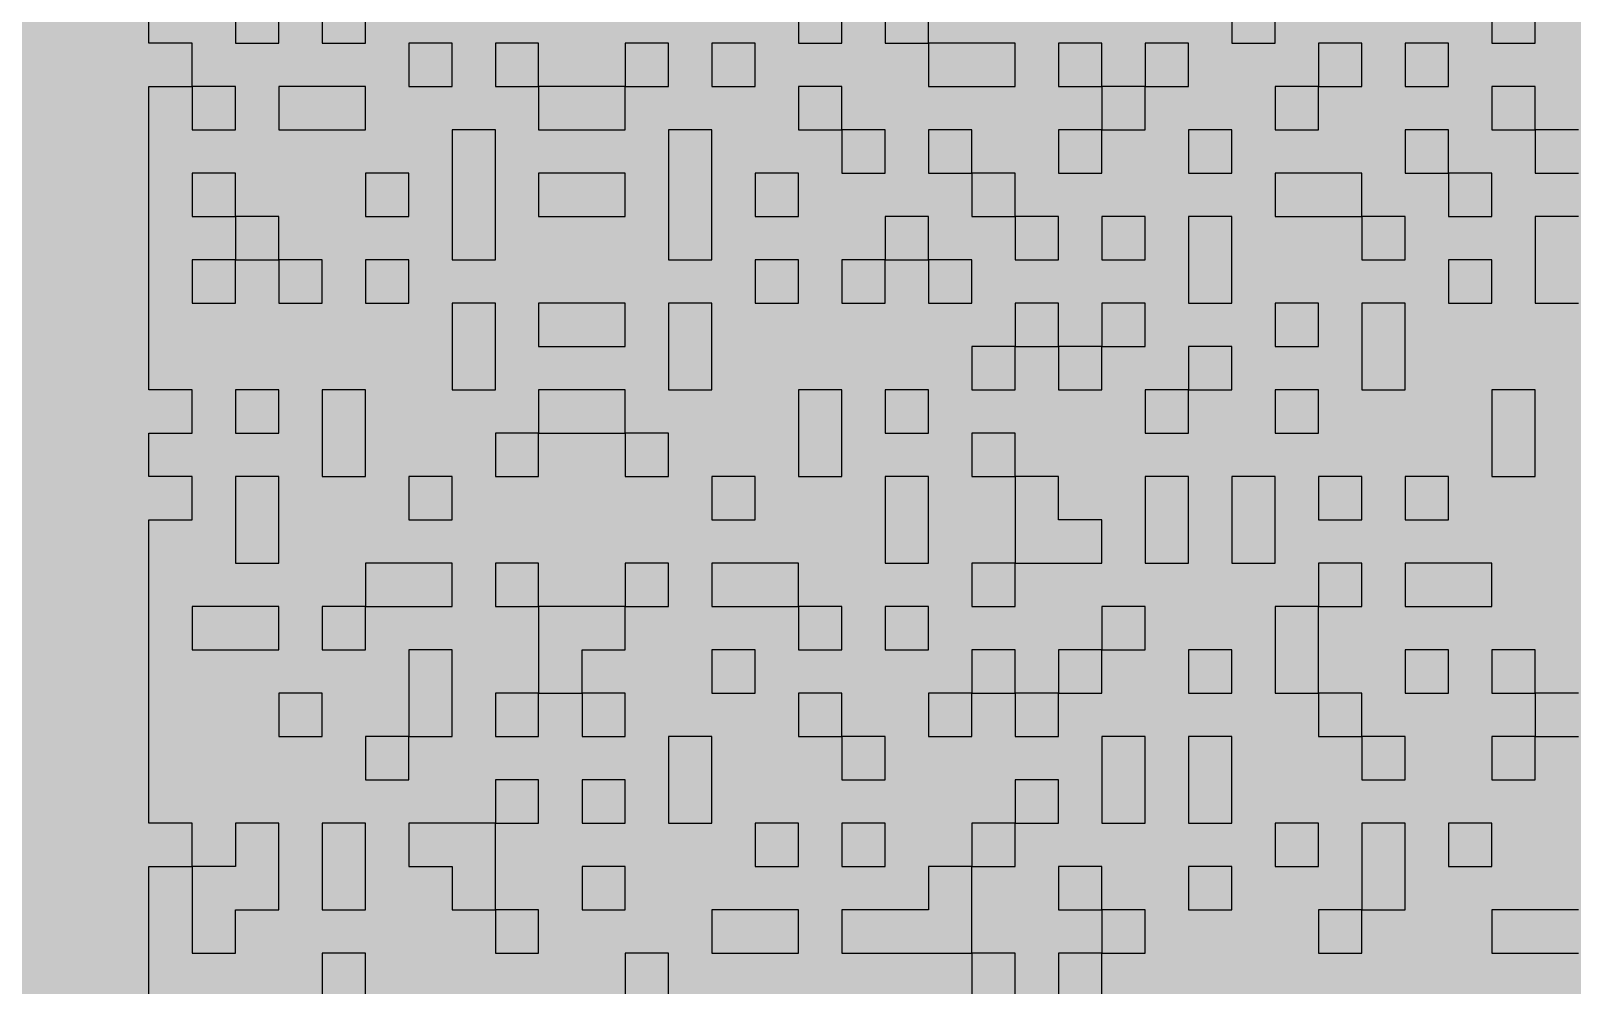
# Model space of a CAD drawing. Header units: millimetres. Extents: x 3.06 to 5.82, y 1.29 to 3.84.
# Drawn here: x 4.56907 to 4.61138, y 2.03646 to 2.06266 of the extents above; entities that cross this region are included whole.
import ezdxf

# ---------------------------------------------------------------- set-up
doc = ezdxf.new("R2010")
doc.units = ezdxf.units.MM
doc.header["$MEASUREMENT"] = 0
for name, color, linetype in [('BottomLayer', 5, 'Continuous'), ('TopLayer', 1, 'Continuous'), ('TopOverlay', 2, 'Continuous'), ('TopSolder', 216, 'Continuous')]:
    doc.layers.add(name, color=color, linetype=linetype)

# ---------------------------------------------------------------- blocks, each defined once
blk = doc.blocks.new('COM_11821_59')
at = {"layer": 'TopSolder'}
blk.add_solid([(0.129984, 0.086677), (0.062929, 0.086677), (0.129984, 0.039307), (0.062929, 0.039307)], dxfattribs=at)

msp = doc.modelspace()

# ---------------------------------------------------------------- linework, layer by layer
at = {"layer": 'BottomLayer', "const_width": 0.04}
msp.add_lwpolyline([(4.272, 2.056), (4.719, 2.056)], dxfattribs=at)
at = {"layer": 'TopLayer'}
for points, const_width in [([(4.547986, 2.030685), (4.957301, 2.44)], 0.008), ([(4.57627, 2.030685), (4.985585, 2.44)], 0.008), ([(4.59587, 2.022), (5.01387, 2.44)], 0.008), ([(4.484859, 2.190231), (4.848, 1.82709)], 0.008), ([(4.485, 2.161806), (4.624806, 2.022)], 0.008), ([(4.485, 2.133522), (4.596522, 2.022)], 0.008), ([(4.537457, 2.062992), (4.671, 2.062992)], 0.04)]:
    msp.add_lwpolyline(points, dxfattribs=dict(at, const_width=const_width))
at = {"layer": 'TopOverlay'}
for p, q in [((4.57231, 2.062317), (4.57231, 2.063507)), ((4.574689, 2.063507), (4.574689, 2.062317)), ((4.575878, 2.062317), (4.575878, 2.063507)), ((4.577067, 2.063507), (4.577067, 2.062317)), ((4.578256, 2.062317), (4.578256, 2.063507)), ((4.590149, 2.063507), (4.590149, 2.062317)), ((4.591338, 2.062317), (4.591338, 2.063507)), ((4.592528, 2.063507), (4.592528, 2.062317)), ((4.593717, 2.062317), (4.593717, 2.063507)), ((4.602042, 2.063507), (4.602042, 2.062317)), ((4.603231, 2.062317), (4.603231, 2.063507)), ((4.609177, 2.063507), (4.609177, 2.062317)), ((4.610366, 2.062317), (4.610366, 2.063507)), ((4.573499, 2.062317), (4.57231, 2.062317)), ((4.573499, 2.061128), (4.573499, 2.062317)), ((4.574689, 2.062317), (4.575878, 2.062317)), ((4.577067, 2.062317), (4.578256, 2.062317)), ((4.580635, 2.062317), (4.579446, 2.062317)), ((4.579446, 2.062317), (4.579446, 2.061128)), ((4.580635, 2.061128), (4.580635, 2.062317)), ((4.583013, 2.062317), (4.581824, 2.062317)), ((4.581824, 2.062317), (4.581824, 2.061128)), ((4.583013, 2.061128), (4.583013, 2.062317)), ((4.586581, 2.062317), (4.585392, 2.062317)), ((4.585392, 2.062317), (4.585392, 2.061128)), ((4.586581, 2.061128), (4.586581, 2.062317)), ((4.58896, 2.062317), (4.587771, 2.062317)), ((4.587771, 2.062317), (4.587771, 2.061128)), ((4.58896, 2.061128), (4.58896, 2.062317)), ((4.590149, 2.062317), (4.591338, 2.062317)), ((4.592528, 2.062317), (4.593717, 2.062317)), ((4.593717, 2.062317), (4.593717, 2.061128)), ((4.596095, 2.062317), (4.593717, 2.062317)), ((4.596095, 2.061128), (4.596095, 2.062317)), ((4.598474, 2.062317), (4.597284, 2.062317)), ((4.597284, 2.062317), (4.597284, 2.061128)), ((4.598474, 2.061128), (4.598474, 2.062317)), ((4.600852, 2.062317), (4.599663, 2.062317)), ((4.599663, 2.062317), (4.599663, 2.061128)), ((4.600852, 2.061128), (4.600852, 2.062317)), ((4.602042, 2.062317), (4.603231, 2.062317)), ((4.605609, 2.062317), (4.60442, 2.062317)), ((4.60442, 2.062317), (4.60442, 2.061128)), ((4.605609, 2.061128), (4.605609, 2.062317)), ((4.607988, 2.062317), (4.606799, 2.062317)), ((4.606799, 2.062317), (4.606799, 2.061128)), ((4.607988, 2.061128), (4.607988, 2.062317)), ((4.609177, 2.062317), (4.610366, 2.062317)), ((4.57231, 2.059939), (4.57231, 2.061128)), ((4.57231, 2.061128), (4.573499, 2.061128)), ((4.573499, 2.061128), (4.573499, 2.059939)), ((4.574689, 2.061128), (4.573499, 2.061128)), ((4.574689, 2.059939), (4.574689, 2.061128)), ((4.578256, 2.061128), (4.575878, 2.061128)), ((4.575878, 2.061128), (4.575878, 2.059939)), ((4.578256, 2.059939), (4.578256, 2.061128)), ((4.579446, 2.061128), (4.580635, 2.061128)), ((4.581824, 2.061128), (4.583013, 2.061128)), ((4.583013, 2.061128), (4.583013, 2.059939)), ((4.585392, 2.061128), (4.583013, 2.061128)), ((4.585392, 2.061128), (4.586581, 2.061128)), ((4.585392, 2.059939), (4.585392, 2.061128)), ((4.587771, 2.061128), (4.58896, 2.061128)), ((4.591338, 2.061128), (4.590149, 2.061128)), ((4.590149, 2.061128), (4.590149, 2.059939)), ((4.591338, 2.059939), (4.591338, 2.061128)), ((4.593717, 2.061128), (4.596095, 2.061128)), ((4.597284, 2.061128), (4.598474, 2.061128)), ((4.598474, 2.061128), (4.598474, 2.059939)), ((4.599663, 2.061128), (4.598474, 2.061128)), ((4.599663, 2.061128), (4.600852, 2.061128)), ((4.599663, 2.059939), (4.599663, 2.061128)), ((4.60442, 2.061128), (4.603231, 2.061128)), ((4.603231, 2.061128), (4.603231, 2.059939)), ((4.60442, 2.061128), (4.605609, 2.061128)), ((4.60442, 2.059939), (4.60442, 2.061128)), ((4.606799, 2.061128), (4.607988, 2.061128)), ((4.610366, 2.061128), (4.609177, 2.061128)), ((4.609177, 2.061128), (4.609177, 2.059939)), ((4.610366, 2.059939), (4.610366, 2.061128)), ((4.57231, 2.05875), (4.57231, 2.059939)), ((4.573499, 2.059939), (4.574689, 2.059939)), ((4.575878, 2.059939), (4.578256, 2.059939)), ((4.581824, 2.059939), (4.580635, 2.059939)), ((4.580635, 2.059939), (4.580635, 2.05875)), ((4.581824, 2.05875), (4.581824, 2.059939)), ((4.583013, 2.059939), (4.585392, 2.059939)), ((4.587771, 2.059939), (4.586581, 2.059939)), ((4.586581, 2.059939), (4.586581, 2.05875)), ((4.587771, 2.05875), (4.587771, 2.059939)), ((4.590149, 2.059939), (4.591338, 2.059939)), ((4.591338, 2.059939), (4.591338, 2.05875)), ((4.592528, 2.059939), (4.591338, 2.059939)), ((4.592528, 2.05875), (4.592528, 2.059939)), ((4.594906, 2.059939), (4.593717, 2.059939)), ((4.593717, 2.059939), (4.593717, 2.05875)), ((4.594906, 2.05875), (4.594906, 2.059939)), ((4.598474, 2.059939), (4.597284, 2.059939)), ((4.597284, 2.059939), (4.597284, 2.05875)), ((4.598474, 2.059939), (4.599663, 2.059939)), ((4.598474, 2.05875), (4.598474, 2.059939)), ((4.602042, 2.059939), (4.600852, 2.059939)), ((4.600852, 2.059939), (4.600852, 2.05875)), ((4.602042, 2.05875), (4.602042, 2.059939)), ((4.603231, 2.059939), (4.60442, 2.059939)), ((4.607988, 2.059939), (4.606799, 2.059939)), ((4.606799, 2.059939), (4.606799, 2.05875)), ((4.607988, 2.05875), (4.607988, 2.059939)), ((4.609177, 2.059939), (4.610366, 2.059939)), ((4.610366, 2.059939), (4.610366, 2.05875)), ((4.611556, 2.059939), (4.610366, 2.059939)), ((4.57231, 2.05756), (4.57231, 2.05875)), ((4.574689, 2.05875), (4.573499, 2.05875)), ((4.573499, 2.05875), (4.573499, 2.05756)), ((4.574689, 2.05756), (4.574689, 2.05875)), ((4.579446, 2.05875), (4.578256, 2.05875)), ((4.578256, 2.05875), (4.578256, 2.05756)), ((4.579446, 2.05756), (4.579446, 2.05875)), ((4.580635, 2.05875), (4.580635, 2.05756)), ((4.581824, 2.05756), (4.581824, 2.05875)), ((4.585392, 2.05875), (4.583013, 2.05875)), ((4.583013, 2.05875), (4.583013, 2.05756)), ((4.585392, 2.05756), (4.585392, 2.05875)), ((4.586581, 2.05875), (4.586581, 2.05756)), ((4.587771, 2.05756), (4.587771, 2.05875)), ((4.590149, 2.05875), (4.58896, 2.05875)), ((4.58896, 2.05875), (4.58896, 2.05756)), ((4.590149, 2.05756), (4.590149, 2.05875)), ((4.591338, 2.05875), (4.592528, 2.05875)), ((4.593717, 2.05875), (4.594906, 2.05875)), ((4.594906, 2.05875), (4.594906, 2.05756)), ((4.596095, 2.05875), (4.594906, 2.05875)), ((4.596095, 2.05756), (4.596095, 2.05875)), ((4.597284, 2.05875), (4.598474, 2.05875)), ((4.600852, 2.05875), (4.602042, 2.05875)), ((4.605609, 2.05875), (4.603231, 2.05875)), ((4.603231, 2.05875), (4.603231, 2.05756)), ((4.605609, 2.05756), (4.605609, 2.05875)), ((4.606799, 2.05875), (4.607988, 2.05875)), ((4.607988, 2.05875), (4.607988, 2.05756)), ((4.609177, 2.05875), (4.607988, 2.05875)), ((4.609177, 2.05756), (4.609177, 2.05875)), ((4.610366, 2.05875), (4.611556, 2.05875)), ((4.57231, 2.056371), (4.57231, 2.05756)), ((4.573499, 2.05756), (4.574689, 2.05756)), ((4.574689, 2.05756), (4.574689, 2.056371)), ((4.575878, 2.05756), (4.574689, 2.05756)), ((4.575878, 2.056371), (4.575878, 2.05756)), ((4.578256, 2.05756), (4.579446, 2.05756)), ((4.580635, 2.05756), (4.580635, 2.056371)), ((4.581824, 2.056371), (4.581824, 2.05756)), ((4.583013, 2.05756), (4.585392, 2.05756)), ((4.586581, 2.05756), (4.586581, 2.056371)), ((4.587771, 2.056371), (4.587771, 2.05756)), ((4.58896, 2.05756), (4.590149, 2.05756)), ((4.593717, 2.05756), (4.592528, 2.05756)), ((4.592528, 2.05756), (4.592528, 2.056371)), ((4.593717, 2.056371), (4.593717, 2.05756)), ((4.594906, 2.05756), (4.596095, 2.05756)), ((4.596095, 2.05756), (4.596095, 2.056371)), ((4.597284, 2.05756), (4.596095, 2.05756)), ((4.597284, 2.056371), (4.597284, 2.05756)), ((4.599663, 2.05756), (4.598474, 2.05756)), ((4.598474, 2.05756), (4.598474, 2.056371)), ((4.599663, 2.056371), (4.599663, 2.05756)), ((4.602042, 2.05756), (4.600852, 2.05756)), ((4.600852, 2.05756), (4.600852, 2.056371)), ((4.602042, 2.056371), (4.602042, 2.05756)), ((4.603231, 2.05756), (4.605609, 2.05756)), ((4.605609, 2.05756), (4.605609, 2.056371)), ((4.606799, 2.05756), (4.605609, 2.05756)), ((4.606799, 2.056371), (4.606799, 2.05756)), ((4.607988, 2.05756), (4.609177, 2.05756)), ((4.611556, 2.05756), (4.610366, 2.05756)), ((4.610366, 2.05756), (4.610366, 2.056371)), ((4.57231, 2.055182), (4.57231, 2.056371)), ((4.574689, 2.056371), (4.573499, 2.056371)), ((4.573499, 2.056371), (4.573499, 2.055182)), ((4.574689, 2.056371), (4.575878, 2.056371)), ((4.574689, 2.055182), (4.574689, 2.056371)), ((4.575878, 2.056371), (4.575878, 2.055182)), ((4.577067, 2.056371), (4.575878, 2.056371)), ((4.577067, 2.055182), (4.577067, 2.056371)), ((4.579446, 2.056371), (4.578256, 2.056371)), ((4.578256, 2.056371), (4.578256, 2.055182)), ((4.579446, 2.055182), (4.579446, 2.056371)), ((4.580635, 2.056371), (4.581824, 2.056371)), ((4.586581, 2.056371), (4.587771, 2.056371)), ((4.590149, 2.056371), (4.58896, 2.056371)), ((4.58896, 2.056371), (4.58896, 2.055182)), ((4.590149, 2.055182), (4.590149, 2.056371)), ((4.592528, 2.056371), (4.591338, 2.056371)), ((4.591338, 2.056371), (4.591338, 2.055182)), ((4.592528, 2.056371), (4.593717, 2.056371)), ((4.592528, 2.055182), (4.592528, 2.056371)), ((4.593717, 2.056371), (4.593717, 2.055182)), ((4.594906, 2.056371), (4.593717, 2.056371)), ((4.594906, 2.055182), (4.594906, 2.056371)), ((4.596095, 2.056371), (4.597284, 2.056371)), ((4.598474, 2.056371), (4.599663, 2.056371)), ((4.600852, 2.056371), (4.600852, 2.055182)), ((4.602042, 2.055182), (4.602042, 2.056371)), ((4.605609, 2.056371), (4.606799, 2.056371)), ((4.609177, 2.056371), (4.607988, 2.056371)), ((4.607988, 2.056371), (4.607988, 2.055182)), ((4.609177, 2.055182), (4.609177, 2.056371)), ((4.610366, 2.056371), (4.610366, 2.055182)), ((4.57231, 2.053993), (4.57231, 2.055182)), ((4.573499, 2.055182), (4.574689, 2.055182)), ((4.575878, 2.055182), (4.577067, 2.055182)), ((4.578256, 2.055182), (4.579446, 2.055182)), ((4.581824, 2.055182), (4.580635, 2.055182)), ((4.580635, 2.055182), (4.580635, 2.053993)), ((4.581824, 2.053993), (4.581824, 2.055182)), ((4.585392, 2.055182), (4.583013, 2.055182)), ((4.583013, 2.055182), (4.583013, 2.053993)), ((4.585392, 2.053993), (4.585392, 2.055182)), ((4.587771, 2.055182), (4.586581, 2.055182)), ((4.586581, 2.055182), (4.586581, 2.053993)), ((4.587771, 2.053993), (4.587771, 2.055182)), ((4.58896, 2.055182), (4.590149, 2.055182)), ((4.591338, 2.055182), (4.592528, 2.055182)), ((4.593717, 2.055182), (4.594906, 2.055182)), ((4.597284, 2.055182), (4.596095, 2.055182)), ((4.596095, 2.055182), (4.596095, 2.053993)), ((4.597284, 2.053993), (4.597284, 2.055182)), ((4.599663, 2.055182), (4.598474, 2.055182)), ((4.598474, 2.055182), (4.598474, 2.053993)), ((4.599663, 2.053993), (4.599663, 2.055182)), ((4.600852, 2.055182), (4.602042, 2.055182)), ((4.60442, 2.055182), (4.603231, 2.055182)), ((4.603231, 2.055182), (4.603231, 2.053993)), ((4.60442, 2.053993), (4.60442, 2.055182)), ((4.606799, 2.055182), (4.605609, 2.055182)), ((4.605609, 2.055182), (4.605609, 2.053993)), ((4.606799, 2.053993), (4.606799, 2.055182)), ((4.607988, 2.055182), (4.609177, 2.055182)), ((4.610366, 2.055182), (4.611556, 2.055182)), ((4.57231, 2.052803), (4.57231, 2.053993)), ((4.580635, 2.053993), (4.580635, 2.052803)), ((4.581824, 2.052803), (4.581824, 2.053993)), ((4.583013, 2.053993), (4.585392, 2.053993)), ((4.586581, 2.053993), (4.586581, 2.052803)), ((4.587771, 2.052803), (4.587771, 2.053993)), ((4.596095, 2.053993), (4.594906, 2.053993)), ((4.594906, 2.053993), (4.594906, 2.052803)), ((4.596095, 2.053993), (4.597284, 2.053993)), ((4.596095, 2.052803), (4.596095, 2.053993)), ((4.597284, 2.053993), (4.597284, 2.052803)), ((4.598474, 2.053993), (4.597284, 2.053993)), ((4.598474, 2.053993), (4.599663, 2.053993)), ((4.598474, 2.052803), (4.598474, 2.053993)), ((4.602042, 2.053993), (4.600852, 2.053993)), ((4.600852, 2.053993), (4.600852, 2.052803)), ((4.602042, 2.052803), (4.602042, 2.053993)), ((4.603231, 2.053993), (4.60442, 2.053993)), ((4.605609, 2.053993), (4.605609, 2.052803)), ((4.606799, 2.052803), (4.606799, 2.053993)), ((4.573499, 2.052803), (4.57231, 2.052803)), ((4.573499, 2.051614), (4.573499, 2.052803)), ((4.575878, 2.052803), (4.574689, 2.052803)), ((4.574689, 2.052803), (4.574689, 2.051614)), ((4.575878, 2.051614), (4.575878, 2.052803)), ((4.578256, 2.052803), (4.577067, 2.052803)), ((4.577067, 2.052803), (4.577067, 2.051614)), ((4.578256, 2.051614), (4.578256, 2.052803)), ((4.580635, 2.052803), (4.581824, 2.052803)), ((4.585392, 2.052803), (4.583013, 2.052803)), ((4.583013, 2.052803), (4.583013, 2.051614)), ((4.585392, 2.051614), (4.585392, 2.052803)), ((4.586581, 2.052803), (4.587771, 2.052803)), ((4.591338, 2.052803), (4.590149, 2.052803)), ((4.590149, 2.052803), (4.590149, 2.051614)), ((4.591338, 2.051614), (4.591338, 2.052803)), ((4.593717, 2.052803), (4.592528, 2.052803)), ((4.592528, 2.052803), (4.592528, 2.051614)), ((4.593717, 2.051614), (4.593717, 2.052803)), ((4.594906, 2.052803), (4.596095, 2.052803)), ((4.597284, 2.052803), (4.598474, 2.052803)), ((4.600852, 2.052803), (4.599663, 2.052803)), ((4.599663, 2.052803), (4.599663, 2.051614)), ((4.600852, 2.052803), (4.602042, 2.052803)), ((4.600852, 2.051614), (4.600852, 2.052803)), ((4.60442, 2.052803), (4.603231, 2.052803)), ((4.603231, 2.052803), (4.603231, 2.051614)), ((4.60442, 2.051614), (4.60442, 2.052803)), ((4.605609, 2.052803), (4.606799, 2.052803)), ((4.610366, 2.052803), (4.609177, 2.052803)), ((4.609177, 2.052803), (4.609177, 2.051614)), ((4.610366, 2.051614), (4.610366, 2.052803)), ((4.57231, 2.050425), (4.57231, 2.051614)), ((4.57231, 2.051614), (4.573499, 2.051614)), ((4.574689, 2.051614), (4.575878, 2.051614)), ((4.577067, 2.051614), (4.577067, 2.050425)), ((4.578256, 2.050425), (4.578256, 2.051614)), ((4.583013, 2.051614), (4.581824, 2.051614)), ((4.581824, 2.051614), (4.581824, 2.050425)), ((4.583013, 2.051614), (4.585392, 2.051614)), ((4.583013, 2.050425), (4.583013, 2.051614)), ((4.585392, 2.051614), (4.585392, 2.050425)), ((4.586581, 2.051614), (4.585392, 2.051614)), ((4.586581, 2.050425), (4.586581, 2.051614)), ((4.590149, 2.051614), (4.590149, 2.050425)), ((4.591338, 2.050425), (4.591338, 2.051614)), ((4.592528, 2.051614), (4.593717, 2.051614)), ((4.596095, 2.051614), (4.594906, 2.051614)), ((4.594906, 2.051614), (4.594906, 2.050425)), ((4.596095, 2.050425), (4.596095, 2.051614)), ((4.599663, 2.051614), (4.600852, 2.051614)), ((4.603231, 2.051614), (4.60442, 2.051614)), ((4.609177, 2.051614), (4.609177, 2.050425)), ((4.610366, 2.050425), (4.610366, 2.051614)), ((4.573499, 2.050425), (4.57231, 2.050425)), ((4.573499, 2.049236), (4.573499, 2.050425)), ((4.575878, 2.050425), (4.574689, 2.050425)), ((4.574689, 2.050425), (4.574689, 2.049236)), ((4.575878, 2.049236), (4.575878, 2.050425)), ((4.577067, 2.050425), (4.578256, 2.050425)), ((4.580635, 2.050425), (4.579446, 2.050425)), ((4.579446, 2.050425), (4.579446, 2.049236)), ((4.580635, 2.049236), (4.580635, 2.050425)), ((4.581824, 2.050425), (4.583013, 2.050425)), ((4.585392, 2.050425), (4.586581, 2.050425)), ((4.58896, 2.050425), (4.587771, 2.050425)), ((4.587771, 2.050425), (4.587771, 2.049236)), ((4.58896, 2.049236), (4.58896, 2.050425)), ((4.590149, 2.050425), (4.591338, 2.050425)), ((4.593717, 2.050425), (4.592528, 2.050425)), ((4.592528, 2.050425), (4.592528, 2.049236)), ((4.593717, 2.049236), (4.593717, 2.050425)), ((4.594906, 2.050425), (4.596095, 2.050425)), ((4.596095, 2.050425), (4.596095, 2.049236)), ((4.597284, 2.050425), (4.596095, 2.050425)), ((4.597284, 2.049236), (4.597284, 2.050425)), ((4.600852, 2.050425), (4.599663, 2.050425)), ((4.599663, 2.050425), (4.599663, 2.049236)), ((4.600852, 2.049236), (4.600852, 2.050425)), ((4.603231, 2.050425), (4.602042, 2.050425)), ((4.602042, 2.050425), (4.602042, 2.049236)), ((4.603231, 2.049236), (4.603231, 2.050425)), ((4.605609, 2.050425), (4.60442, 2.050425)), ((4.60442, 2.050425), (4.60442, 2.049236)), ((4.605609, 2.049236), (4.605609, 2.050425)), ((4.607988, 2.050425), (4.606799, 2.050425)), ((4.606799, 2.050425), (4.606799, 2.049236)), ((4.607988, 2.049236), (4.607988, 2.050425)), ((4.609177, 2.050425), (4.610366, 2.050425)), ((4.57231, 2.048046), (4.57231, 2.049236)), ((4.57231, 2.049236), (4.573499, 2.049236)), ((4.574689, 2.049236), (4.574689, 2.048046)), ((4.575878, 2.048046), (4.575878, 2.049236)), ((4.579446, 2.049236), (4.580635, 2.049236)), ((4.587771, 2.049236), (4.58896, 2.049236)), ((4.592528, 2.049236), (4.592528, 2.048046)), ((4.593717, 2.048046), (4.593717, 2.049236)), ((4.596095, 2.049236), (4.596095, 2.048046)), ((4.598474, 2.049236), (4.597284, 2.049236)), ((4.598474, 2.048046), (4.598474, 2.049236)), ((4.599663, 2.049236), (4.599663, 2.048046)), ((4.600852, 2.048046), (4.600852, 2.049236)), ((4.602042, 2.049236), (4.602042, 2.048046)), ((4.603231, 2.048046), (4.603231, 2.049236)), ((4.60442, 2.049236), (4.605609, 2.049236)), ((4.606799, 2.049236), (4.607988, 2.049236)), ((4.57231, 2.046857), (4.57231, 2.048046)), ((4.574689, 2.048046), (4.575878, 2.048046)), ((4.580635, 2.048046), (4.578256, 2.048046)), ((4.578256, 2.048046), (4.578256, 2.046857)), ((4.580635, 2.046857), (4.580635, 2.048046)), ((4.583013, 2.048046), (4.581824, 2.048046)), ((4.581824, 2.048046), (4.581824, 2.046857)), ((4.583013, 2.046857), (4.583013, 2.048046)), ((4.586581, 2.048046), (4.585392, 2.048046)), ((4.585392, 2.048046), (4.585392, 2.046857)), ((4.586581, 2.046857), (4.586581, 2.048046)), ((4.590149, 2.048046), (4.587771, 2.048046)), ((4.587771, 2.048046), (4.587771, 2.046857)), ((4.590149, 2.046857), (4.590149, 2.048046)), ((4.592528, 2.048046), (4.593717, 2.048046)), ((4.596095, 2.048046), (4.594906, 2.048046)), ((4.594906, 2.048046), (4.594906, 2.046857)), ((4.596095, 2.048046), (4.598474, 2.048046)), ((4.596095, 2.046857), (4.596095, 2.048046)), ((4.599663, 2.048046), (4.600852, 2.048046)), ((4.602042, 2.048046), (4.603231, 2.048046)), ((4.605609, 2.048046), (4.60442, 2.048046)), ((4.60442, 2.048046), (4.60442, 2.046857)), ((4.605609, 2.046857), (4.605609, 2.048046)), ((4.609177, 2.048046), (4.606799, 2.048046)), ((4.606799, 2.048046), (4.606799, 2.046857)), ((4.609177, 2.046857), (4.609177, 2.048046)), ((4.57231, 2.045668), (4.57231, 2.046857)), ((4.575878, 2.046857), (4.573499, 2.046857)), ((4.573499, 2.046857), (4.573499, 2.045668)), ((4.575878, 2.045668), (4.575878, 2.046857)), ((4.578256, 2.046857), (4.577067, 2.046857)), ((4.577067, 2.046857), (4.577067, 2.045668)), ((4.578256, 2.046857), (4.580635, 2.046857)), ((4.578256, 2.045668), (4.578256, 2.046857)), ((4.581824, 2.046857), (4.583013, 2.046857)), ((4.583013, 2.046857), (4.583013, 2.045668)), ((4.585392, 2.046857), (4.583013, 2.046857)), ((4.585392, 2.046857), (4.586581, 2.046857)), ((4.585392, 2.045668), (4.585392, 2.046857)), ((4.587771, 2.046857), (4.590149, 2.046857)), ((4.590149, 2.046857), (4.590149, 2.045668)), ((4.591338, 2.046857), (4.590149, 2.046857)), ((4.591338, 2.045668), (4.591338, 2.046857)), ((4.593717, 2.046857), (4.592528, 2.046857)), ((4.592528, 2.046857), (4.592528, 2.045668)), ((4.593717, 2.045668), (4.593717, 2.046857)), ((4.594906, 2.046857), (4.596095, 2.046857)), ((4.599663, 2.046857), (4.598474, 2.046857)), ((4.598474, 2.046857), (4.598474, 2.045668)), ((4.599663, 2.045668), (4.599663, 2.046857)), ((4.60442, 2.046857), (4.603231, 2.046857)), ((4.603231, 2.046857), (4.603231, 2.045668)), ((4.60442, 2.046857), (4.605609, 2.046857)), ((4.60442, 2.045668), (4.60442, 2.046857)), ((4.606799, 2.046857), (4.609177, 2.046857)), ((4.57231, 2.044479), (4.57231, 2.045668)), ((4.573499, 2.045668), (4.575878, 2.045668)), ((4.577067, 2.045668), (4.578256, 2.045668)), ((4.580635, 2.045668), (4.579446, 2.045668)), ((4.579446, 2.045668), (4.579446, 2.044479)), ((4.580635, 2.044479), (4.580635, 2.045668)), ((4.583013, 2.045668), (4.583013, 2.044479)), ((4.584203, 2.044479), (4.584203, 2.045668)), ((4.584203, 2.045668), (4.585392, 2.045668)), ((4.58896, 2.045668), (4.587771, 2.045668)), ((4.587771, 2.045668), (4.587771, 2.044479)), ((4.58896, 2.044479), (4.58896, 2.045668)), ((4.590149, 2.045668), (4.591338, 2.045668)), ((4.592528, 2.045668), (4.593717, 2.045668)), ((4.596095, 2.045668), (4.594906, 2.045668)), ((4.594906, 2.045668), (4.594906, 2.044479)), ((4.596095, 2.044479), (4.596095, 2.045668)), ((4.598474, 2.045668), (4.597284, 2.045668)), ((4.597284, 2.045668), (4.597284, 2.044479)), ((4.598474, 2.045668), (4.599663, 2.045668)), ((4.598474, 2.044479), (4.598474, 2.045668)), ((4.602042, 2.045668), (4.600852, 2.045668)), ((4.600852, 2.045668), (4.600852, 2.044479)), ((4.602042, 2.044479), (4.602042, 2.045668)), ((4.603231, 2.045668), (4.603231, 2.044479)), ((4.60442, 2.044479), (4.60442, 2.045668)), ((4.607988, 2.045668), (4.606799, 2.045668)), ((4.606799, 2.045668), (4.606799, 2.044479)), ((4.607988, 2.044479), (4.607988, 2.045668)), ((4.610366, 2.045668), (4.609177, 2.045668)), ((4.609177, 2.045668), (4.609177, 2.044479)), ((4.610366, 2.044479), (4.610366, 2.045668)), ((4.57231, 2.043289), (4.57231, 2.044479)), ((4.577067, 2.044479), (4.575878, 2.044479)), ((4.575878, 2.044479), (4.575878, 2.043289)), ((4.577067, 2.043289), (4.577067, 2.044479)), ((4.579446, 2.044479), (4.579446, 2.043289)), ((4.580635, 2.043289), (4.580635, 2.044479)), ((4.583013, 2.044479), (4.581824, 2.044479)), ((4.581824, 2.044479), (4.581824, 2.043289)), ((4.583013, 2.044479), (4.584203, 2.044479)), ((4.583013, 2.043289), (4.583013, 2.044479)), ((4.584203, 2.044479), (4.584203, 2.043289)), ((4.585392, 2.044479), (4.584203, 2.044479)), ((4.585392, 2.043289), (4.585392, 2.044479)), ((4.587771, 2.044479), (4.58896, 2.044479)), ((4.591338, 2.044479), (4.590149, 2.044479)), ((4.590149, 2.044479), (4.590149, 2.043289)), ((4.591338, 2.043289), (4.591338, 2.044479)), ((4.594906, 2.044479), (4.593717, 2.044479)), ((4.593717, 2.044479), (4.593717, 2.043289)), ((4.594906, 2.044479), (4.596095, 2.044479)), ((4.594906, 2.043289), (4.594906, 2.044479)), ((4.596095, 2.044479), (4.596095, 2.043289)), ((4.597284, 2.044479), (4.596095, 2.044479)), ((4.597284, 2.044479), (4.598474, 2.044479)), ((4.597284, 2.043289), (4.597284, 2.044479)), ((4.600852, 2.044479), (4.602042, 2.044479)), ((4.603231, 2.044479), (4.60442, 2.044479)), ((4.60442, 2.044479), (4.60442, 2.043289)), ((4.605609, 2.044479), (4.60442, 2.044479)), ((4.605609, 2.043289), (4.605609, 2.044479)), ((4.606799, 2.044479), (4.607988, 2.044479)), ((4.609177, 2.044479), (4.610366, 2.044479)), ((4.610366, 2.044479), (4.610366, 2.043289)), ((4.611556, 2.044479), (4.610366, 2.044479)), ((4.57231, 2.0421), (4.57231, 2.043289)), ((4.575878, 2.043289), (4.577067, 2.043289)), ((4.579446, 2.043289), (4.578256, 2.043289)), ((4.578256, 2.043289), (4.578256, 2.0421)), ((4.579446, 2.043289), (4.580635, 2.043289)), ((4.579446, 2.0421), (4.579446, 2.043289)), ((4.581824, 2.043289), (4.583013, 2.043289)), ((4.584203, 2.043289), (4.585392, 2.043289)), ((4.587771, 2.043289), (4.586581, 2.043289)), ((4.586581, 2.043289), (4.586581, 2.0421)), ((4.587771, 2.0421), (4.587771, 2.043289)), ((4.590149, 2.043289), (4.591338, 2.043289)), ((4.591338, 2.043289), (4.591338, 2.0421)), ((4.592528, 2.043289), (4.591338, 2.043289)), ((4.592528, 2.0421), (4.592528, 2.043289)), ((4.593717, 2.043289), (4.594906, 2.043289)), ((4.596095, 2.043289), (4.597284, 2.043289)), ((4.599663, 2.043289), (4.598474, 2.043289)), ((4.598474, 2.043289), (4.598474, 2.0421)), ((4.599663, 2.0421), (4.599663, 2.043289)), ((4.602042, 2.043289), (4.600852, 2.043289)), ((4.600852, 2.043289), (4.600852, 2.0421)), ((4.602042, 2.0421), (4.602042, 2.043289)), ((4.60442, 2.043289), (4.605609, 2.043289)), ((4.605609, 2.043289), (4.605609, 2.0421)), ((4.606799, 2.043289), (4.605609, 2.043289)), ((4.606799, 2.0421), (4.606799, 2.043289)), ((4.610366, 2.043289), (4.609177, 2.043289)), ((4.609177, 2.043289), (4.609177, 2.0421)), ((4.610366, 2.043289), (4.611556, 2.043289)), ((4.610366, 2.0421), (4.610366, 2.043289)), ((4.57231, 2.040911), (4.57231, 2.0421)), ((4.578256, 2.0421), (4.579446, 2.0421)), ((4.583013, 2.0421), (4.581824, 2.0421)), ((4.581824, 2.0421), (4.581824, 2.040911)), ((4.583013, 2.040911), (4.583013, 2.0421)), ((4.585392, 2.0421), (4.584203, 2.0421)), ((4.584203, 2.0421), (4.584203, 2.040911)), ((4.585392, 2.040911), (4.585392, 2.0421)), ((4.586581, 2.0421), (4.586581, 2.040911)), ((4.587771, 2.040911), (4.587771, 2.0421)), ((4.591338, 2.0421), (4.592528, 2.0421)), ((4.597284, 2.0421), (4.596095, 2.0421)), ((4.596095, 2.0421), (4.596095, 2.040911)), ((4.597284, 2.040911), (4.597284, 2.0421)), ((4.598474, 2.0421), (4.598474, 2.040911)), ((4.599663, 2.040911), (4.599663, 2.0421)), ((4.600852, 2.0421), (4.600852, 2.040911)), ((4.602042, 2.040911), (4.602042, 2.0421)), ((4.605609, 2.0421), (4.606799, 2.0421)), ((4.609177, 2.0421), (4.610366, 2.0421)), ((4.573499, 2.040911), (4.57231, 2.040911)), ((4.573499, 2.039722), (4.573499, 2.040911)), ((4.575878, 2.040911), (4.574689, 2.040911)), ((4.574689, 2.040911), (4.574689, 2.039722)), ((4.575878, 2.039722), (4.575878, 2.040911)), ((4.578256, 2.040911), (4.577067, 2.040911)), ((4.577067, 2.040911), (4.577067, 2.039722)), ((4.578256, 2.039722), (4.578256, 2.040911)), ((4.581824, 2.040911), (4.579446, 2.040911)), ((4.579446, 2.040911), (4.579446, 2.039722)), ((4.581824, 2.040911), (4.583013, 2.040911)), ((4.581824, 2.039722), (4.581824, 2.040911)), ((4.584203, 2.040911), (4.585392, 2.040911)), ((4.586581, 2.040911), (4.587771, 2.040911)), ((4.590149, 2.040911), (4.58896, 2.040911)), ((4.58896, 2.040911), (4.58896, 2.039722)), ((4.590149, 2.039722), (4.590149, 2.040911)), ((4.592528, 2.040911), (4.591338, 2.040911)), ((4.591338, 2.040911), (4.591338, 2.039722)), ((4.592528, 2.039722), (4.592528, 2.040911)), ((4.596095, 2.040911), (4.594906, 2.040911)), ((4.594906, 2.040911), (4.594906, 2.039722)), ((4.596095, 2.040911), (4.597284, 2.040911)), ((4.596095, 2.039722), (4.596095, 2.040911)), ((4.598474, 2.040911), (4.599663, 2.040911)), ((4.600852, 2.040911), (4.602042, 2.040911)), ((4.60442, 2.040911), (4.603231, 2.040911)), ((4.603231, 2.040911), (4.603231, 2.039722)), ((4.60442, 2.039722), (4.60442, 2.040911)), ((4.606799, 2.040911), (4.605609, 2.040911)), ((4.605609, 2.040911), (4.605609, 2.039722)), ((4.606799, 2.039722), (4.606799, 2.040911)), ((4.609177, 2.040911), (4.607988, 2.040911)), ((4.607988, 2.040911), (4.607988, 2.039722)), ((4.609177, 2.039722), (4.609177, 2.040911)), ((4.57231, 2.038532), (4.57231, 2.039722)), ((4.57231, 2.039722), (4.573499, 2.039722)), ((4.573499, 2.039722), (4.573499, 2.038532)), ((4.574689, 2.039722), (4.573499, 2.039722)), ((4.575878, 2.038532), (4.575878, 2.039722)), ((4.577067, 2.039722), (4.577067, 2.038532)), ((4.578256, 2.038532), (4.578256, 2.039722)), ((4.579446, 2.039722), (4.580635, 2.039722)), ((4.580635, 2.039722), (4.580635, 2.038532)), ((4.581824, 2.038532), (4.581824, 2.039722)), ((4.585392, 2.039722), (4.584203, 2.039722)), ((4.584203, 2.039722), (4.584203, 2.038532)), ((4.585392, 2.038532), (4.585392, 2.039722)), ((4.58896, 2.039722), (4.590149, 2.039722)), ((4.591338, 2.039722), (4.592528, 2.039722)), ((4.594906, 2.039722), (4.593717, 2.039722)), ((4.593717, 2.039722), (4.593717, 2.038532)), ((4.594906, 2.039722), (4.596095, 2.039722)), ((4.594906, 2.038532), (4.594906, 2.039722)), ((4.598474, 2.039722), (4.597284, 2.039722)), ((4.597284, 2.039722), (4.597284, 2.038532)), ((4.598474, 2.038532), (4.598474, 2.039722)), ((4.602042, 2.039722), (4.600852, 2.039722)), ((4.600852, 2.039722), (4.600852, 2.038532)), ((4.602042, 2.038532), (4.602042, 2.039722)), ((4.603231, 2.039722), (4.60442, 2.039722)), ((4.605609, 2.039722), (4.605609, 2.038532)), ((4.606799, 2.038532), (4.606799, 2.039722)), ((4.607988, 2.039722), (4.609177, 2.039722)), ((4.57231, 2.037343), (4.57231, 2.038532)), ((4.573499, 2.038532), (4.573499, 2.037343)), ((4.574689, 2.037343), (4.574689, 2.038532)), ((4.574689, 2.038532), (4.575878, 2.038532)), ((4.577067, 2.038532), (4.578256, 2.038532)), ((4.580635, 2.038532), (4.581824, 2.038532)), ((4.581824, 2.038532), (4.581824, 2.037343)), ((4.583013, 2.038532), (4.581824, 2.038532)), ((4.583013, 2.037343), (4.583013, 2.038532)), ((4.584203, 2.038532), (4.585392, 2.038532)), ((4.590149, 2.038532), (4.587771, 2.038532)), ((4.587771, 2.038532), (4.587771, 2.037343)), ((4.590149, 2.037343), (4.590149, 2.038532)), ((4.593717, 2.038532), (4.591338, 2.038532)), ((4.591338, 2.038532), (4.591338, 2.037343)), ((4.594906, 2.037343), (4.594906, 2.038532)), ((4.597284, 2.038532), (4.598474, 2.038532)), ((4.598474, 2.038532), (4.598474, 2.037343)), ((4.599663, 2.038532), (4.598474, 2.038532)), ((4.599663, 2.037343), (4.599663, 2.038532)), ((4.600852, 2.038532), (4.602042, 2.038532)), ((4.605609, 2.038532), (4.60442, 2.038532)), ((4.60442, 2.038532), (4.60442, 2.037343)), ((4.605609, 2.038532), (4.606799, 2.038532)), ((4.605609, 2.037343), (4.605609, 2.038532)), ((4.611556, 2.038532), (4.609177, 2.038532)), ((4.609177, 2.038532), (4.609177, 2.037343)), ((4.57231, 2.036154), (4.57231, 2.037343)), ((4.573499, 2.037343), (4.574689, 2.037343)), ((4.578256, 2.037343), (4.577067, 2.037343)), ((4.577067, 2.037343), (4.577067, 2.036154)), ((4.578256, 2.036154), (4.578256, 2.037343)), ((4.581824, 2.037343), (4.583013, 2.037343)), ((4.586581, 2.037343), (4.585392, 2.037343)), ((4.585392, 2.037343), (4.585392, 2.036154)), ((4.586581, 2.036154), (4.586581, 2.037343)), ((4.587771, 2.037343), (4.590149, 2.037343)), ((4.591338, 2.037343), (4.594906, 2.037343)), ((4.594906, 2.037343), (4.594906, 2.036154)), ((4.596095, 2.037343), (4.594906, 2.037343)), ((4.596095, 2.036154), (4.596095, 2.037343)), ((4.598474, 2.037343), (4.597284, 2.037343)), ((4.597284, 2.037343), (4.597284, 2.036154)), ((4.598474, 2.037343), (4.599663, 2.037343)), ((4.598474, 2.036154), (4.598474, 2.037343)), ((4.60442, 2.037343), (4.605609, 2.037343)), ((4.609177, 2.037343), (4.611556, 2.037343))]:
    msp.add_line(p, q, dxfattribs=at)

# ---------------------------------------------------------------- block references
msp.add_blockref('COM_11821_59', (4.441, 2))

doc.saveas('drawing.dxf')
